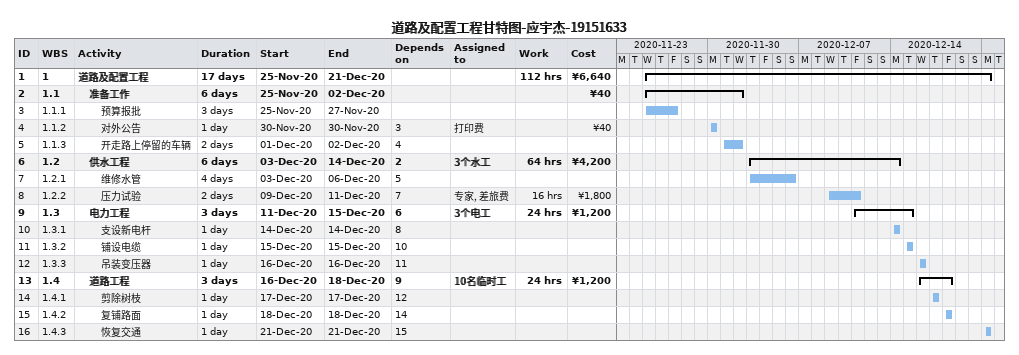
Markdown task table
道路及配置工程甘特图-应宇杰-19151633

| ID | WBS | Task | Duration | Start | Finish | Predecessors | Resources | Work (h) | Cost (¥) |
|---|---|---|---|---|---|---|---|---|---|
| 1 | 1 | **道路及配置工程** | 17d | 2020-11-25 | 2020-12-21 |  |  | 112 | 6640 |
| 2 | 1.1 | **准备工作** | 6d | 2020-11-25 | 2020-12-02 |  |  |  | 40 |
| 3 | 1.1.1 | 预算报批 | 3d | 2020-11-25 | 2020-11-27 |  |  |  |  |
| 4 | 1.1.2 | 对外公告 | 1d | 2020-11-30 | 2020-11-30 | 3 | 打印费 |  | 40 |
| 5 | 1.1.3 | 开走路上停留的车辆 | 2d | 2020-12-01 | 2020-12-02 | 4 |  |  |  |
| 6 | 1.2 | **供水工程** | 6d | 2020-12-03 | 2020-12-14 | 2 | 3个水工 | 64 | 4200 |
| 7 | 1.2.1 | 维修水管 | 4d | 2020-12-03 | 2020-12-06 | 5 |  |  |  |
| 8 | 1.2.2 | 压力试验 | 2d | 2020-12-09 | 2020-12-11 | 7 | 专家, 差旅费 | 16 | 1800 |
| 9 | 1.3 | **电力工程** | 3d | 2020-12-11 | 2020-12-15 | 6 | 3个电工 | 24 | 1200 |
| 10 | 1.3.1 | 支设新电杆 | 1d | 2020-12-14 | 2020-12-14 | 8 |  |  |  |
| 11 | 1.3.2 | 铺设电缆 | 1d | 2020-12-15 | 2020-12-15 | 10 |  |  |  |
| 12 | 1.3.3 | 吊装变压器 | 1d | 2020-12-16 | 2020-12-16 | 11 |  |  |  |
| 13 | 1.4 | **道路工程** | 3d | 2020-12-16 | 2020-12-18 | 9 | 10名临时工 | 24 | 1200 |
| 14 | 1.4.1 | 剪除树枝 | 1d | 2020-12-17 | 2020-12-17 | 12 |  |  |  |
| 15 | 1.4.2 | 复铺路面 | 1d | 2020-12-18 | 2020-12-18 | 14 |  |  |  |
| 16 | 1.4.3 | 恢复交通 | 1d | 2020-12-21 | 2020-12-21 | 15 |  |  |  |
